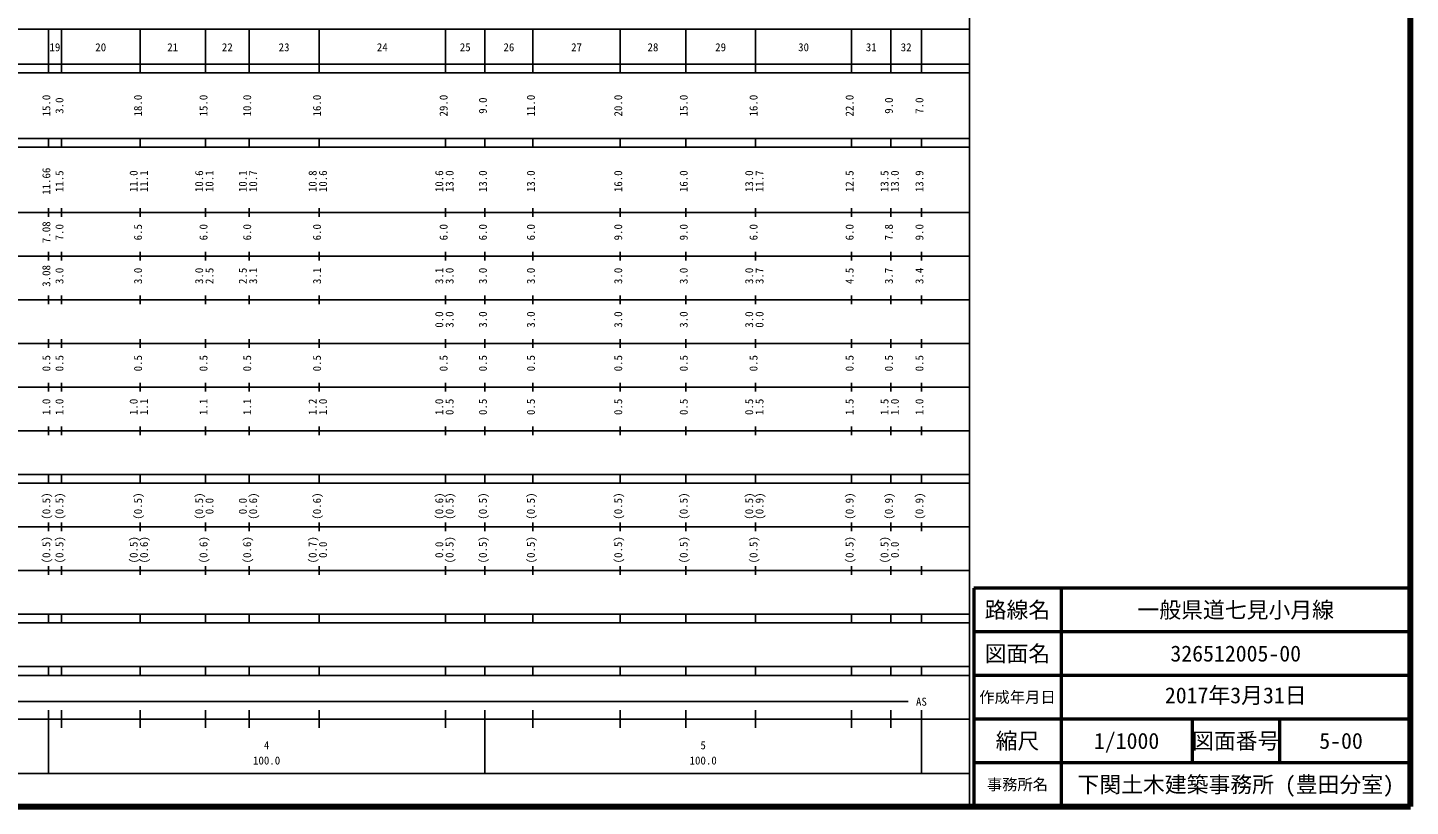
# Model space of a CAD drawing. Units: millimetres on the paper, enlarged 1000 times. Extents: x 40000 to 680000, y 20000 to 380000.
# Drawn here: x 363260 to 680000, y 20000 to 198357 of the extents above; entities that cross this region are included whole.
import ezdxf
from ezdxf.enums import TextEntityAlignment as Align

# ---------------------------------------------------------------- set-up
doc = ezdxf.new("R2010")
doc.units = ezdxf.units.MM
doc.header["$LTSCALE"] = 1000
for name, color, linetype, lineweight in [('M-TTL', 2, 'Continuous', 140), ('M-TTL-BAND', 7, 'Continuous', 25), ('M-TTL-FRAM', 2, 'Continuous', 50), ('M-TTL-LINE', 7, 'Continuous', 50)]:
    doc.layers.add(name, color=color, linetype=linetype, lineweight=lineweight)
doc.layers.add('M-TTL-TXT', color=7, linetype='Continuous')
doc.styles.add('ＭＳ ゴシック', font='')
doc.styles.get('ＭＳ ゴシック').set_extended_font_data('MS Gothic')

msp = doc.modelspace()

# ---------------------------------------------------------------- linework, layer by layer
at = {"layer": 'M-TTL'}
for p, q in [((680000, 20000), (680000, 380000)), ((40000, 20000), (680000, 20000))]:
    msp.add_line(p, q, dxfattribs=at)
at = {"layer": 'M-TTL-BAND'}
for p, q in [((579000, 20000), (579000, 370000)), ((68000, 198000), (579000, 198000)), ((368000, 188000), (368000, 198000)), ((371000, 188000), (371000, 198000)), ((389000, 188000), (389000, 198000)), ((404000, 188000), (404000, 198000)), ((414000, 188000), (414000, 198000)), ((430000, 188000), (430000, 198000)), ((459000, 188000), (459000, 198000)), ((468000, 188000), (468000, 198000)), ((479000, 188000), (479000, 198000)), ((499000, 188000), (499000, 198000)), ((514000, 188000), (514000, 198000)), ((530000, 188000), (530000, 198000)), ((552000, 188000), (552000, 198000)), ((561000, 188000), (561000, 198000)), ((568000, 188000), (568000, 198000)), ((40000, 190000), (579000, 190000)), ((40000, 188000), (579000, 188000)), ((40000, 173000), (579000, 173000)), ((368000, 171000), (368000, 173000)), ((371000, 171000), (371000, 173000)), ((389000, 171000), (389000, 173000)), ((404000, 171000), (404000, 173000)), ((414000, 171000), (414000, 173000)), ((430000, 171000), (430000, 173000)), ((459000, 171000), (459000, 173000)), ((468000, 171000), (468000, 173000)), ((479000, 171000), (479000, 173000)), ((499000, 171000), (499000, 173000)), ((514000, 171000), (514000, 173000)), ((530000, 171000), (530000, 173000)), ((552000, 171000), (552000, 173000)), ((561000, 171000), (561000, 173000)), ((568000, 171000), (568000, 173000)), ((40000, 171000), (579000, 171000)), ((40000, 156000), (579000, 156000)), ((368000, 155000), (368000, 157000)), ((371000, 155000), (371000, 157000)), ((389000, 155000), (389000, 157000)), ((404000, 155000), (404000, 157000)), ((414000, 155000), (414000, 157000)), ((430000, 155000), (430000, 157000)), ((459000, 155000), (459000, 157000)), ((468000, 155000), (468000, 157000)), ((479000, 155000), (479000, 157000)), ((499000, 155000), (499000, 157000)), ((514000, 155000), (514000, 157000)), ((530000, 155000), (530000, 157000)), ((552000, 155000), (552000, 157000)), ((561000, 155000), (561000, 157000)), ((568000, 155000), (568000, 157000)), ((46000, 146000), (579000, 146000)), ((368000, 145000), (368000, 147000)), ((371000, 145000), (371000, 147000)), ((389000, 145000), (389000, 147000)), ((404000, 145000), (404000, 147000)), ((414000, 145000), (414000, 147000)), ((430000, 145000), (430000, 147000)), ((459000, 145000), (459000, 147000)), ((468000, 145000), (468000, 147000)), ((479000, 145000), (479000, 147000)), ((499000, 145000), (499000, 147000)), ((514000, 145000), (514000, 147000)), ((530000, 145000), (530000, 147000)), ((552000, 145000), (552000, 147000)), ((561000, 145000), (561000, 147000)), ((568000, 145000), (568000, 147000)), ((368000, 135000), (368000, 137000)), ((371000, 135000), (371000, 137000)), ((389000, 135000), (389000, 137000)), ((404000, 135000), (404000, 137000)), ((414000, 135000), (414000, 137000)), ((430000, 135000), (430000, 137000)), ((459000, 135000), (459000, 137000)), ((468000, 135000), (468000, 137000)), ((479000, 135000), (479000, 137000)), ((499000, 135000), (499000, 137000)), ((514000, 135000), (514000, 137000)), ((530000, 135000), (530000, 137000)), ((552000, 135000), (552000, 137000)), ((561000, 135000), (561000, 137000)), ((568000, 135000), (568000, 137000)), ((52000, 136000), (579000, 136000)), ((368000, 125000), (368000, 127000)), ((371000, 125000), (371000, 127000)), ((389000, 125000), (389000, 127000)), ((404000, 125000), (404000, 127000)), ((414000, 125000), (414000, 127000)), ((430000, 125000), (430000, 127000)), ((459000, 125000), (459000, 127000)), ((468000, 125000), (468000, 127000)), ((479000, 125000), (479000, 127000)), ((499000, 125000), (499000, 127000)), ((514000, 125000), (514000, 127000)), ((530000, 125000), (530000, 127000)), ((552000, 125000), (552000, 127000)), ((561000, 125000), (561000, 127000)), ((568000, 125000), (568000, 127000)), ((46000, 126000), (579000, 126000)), ((52000, 116000), (579000, 116000)), ((368000, 115000), (368000, 117000)), ((371000, 115000), (371000, 117000)), ((389000, 115000), (389000, 117000)), ((404000, 115000), (404000, 117000)), ((414000, 115000), (414000, 117000)), ((430000, 115000), (430000, 117000)), ((459000, 115000), (459000, 117000)), ((468000, 115000), (468000, 117000)), ((479000, 115000), (479000, 117000)), ((499000, 115000), (499000, 117000)), ((514000, 115000), (514000, 117000)), ((530000, 115000), (530000, 117000)), ((552000, 115000), (552000, 117000)), ((561000, 115000), (561000, 117000)), ((568000, 115000), (568000, 117000)), ((46000, 106000), (579000, 106000)), ((368000, 105000), (368000, 107000)), ((371000, 105000), (371000, 107000)), ((389000, 105000), (389000, 107000)), ((404000, 105000), (404000, 107000)), ((414000, 105000), (414000, 107000)), ((430000, 105000), (430000, 107000)), ((459000, 105000), (459000, 107000)), ((468000, 105000), (468000, 107000)), ((479000, 105000), (479000, 107000)), ((499000, 105000), (499000, 107000)), ((514000, 105000), (514000, 107000)), ((530000, 105000), (530000, 107000)), ((552000, 105000), (552000, 107000)), ((561000, 105000), (561000, 107000)), ((568000, 105000), (568000, 107000)), ((40000, 96000), (579000, 96000)), ((368000, 94000), (368000, 96000)), ((371000, 94000), (371000, 96000)), ((389000, 94000), (389000, 96000)), ((404000, 94000), (404000, 96000)), ((414000, 94000), (414000, 96000)), ((430000, 94000), (430000, 96000)), ((459000, 94000), (459000, 96000)), ((468000, 94000), (468000, 96000)), ((479000, 94000), (479000, 96000)), ((499000, 94000), (499000, 96000)), ((514000, 94000), (514000, 96000)), ((530000, 94000), (530000, 96000)), ((552000, 94000), (552000, 96000)), ((561000, 94000), (561000, 96000)), ((568000, 94000), (568000, 96000)), ((40000, 94000), (579000, 94000)), ((49000, 84000), (579000, 84000)), ((368000, 83000), (368000, 85000)), ((371000, 83000), (371000, 85000)), ((389000, 83000), (389000, 85000)), ((404000, 83000), (404000, 85000)), ((414000, 83000), (414000, 85000)), ((430000, 83000), (430000, 85000)), ((459000, 83000), (459000, 85000)), ((468000, 83000), (468000, 85000)), ((479000, 83000), (479000, 85000)), ((499000, 83000), (499000, 85000)), ((514000, 83000), (514000, 85000)), ((530000, 83000), (530000, 85000)), ((552000, 83000), (552000, 85000)), ((561000, 83000), (561000, 85000)), ((568000, 83000), (568000, 85000)), ((40000, 74000), (579000, 74000)), ((368000, 73000), (368000, 75000)), ((371000, 73000), (371000, 75000)), ((389000, 73000), (389000, 75000)), ((404000, 73000), (404000, 75000)), ((414000, 73000), (414000, 75000)), ((430000, 73000), (430000, 75000)), ((459000, 73000), (459000, 75000)), ((468000, 73000), (468000, 75000)), ((479000, 73000), (479000, 75000)), ((499000, 73000), (499000, 75000)), ((514000, 73000), (514000, 75000)), ((530000, 73000), (530000, 75000)), ((552000, 73000), (552000, 75000)), ((561000, 73000), (561000, 75000)), ((568000, 73000), (568000, 75000)), ((40000, 64000), (579000, 64000)), ((368000, 62000), (368000, 64000)), ((371000, 62000), (371000, 64000)), ((389000, 62000), (389000, 64000)), ((404000, 62000), (404000, 64000)), ((414000, 62000), (414000, 64000)), ((430000, 62000), (430000, 64000)), ((459000, 62000), (459000, 64000)), ((468000, 62000), (468000, 64000)), ((479000, 62000), (479000, 64000)), ((499000, 62000), (499000, 64000)), ((514000, 62000), (514000, 64000)), ((530000, 62000), (530000, 64000)), ((552000, 62000), (552000, 64000)), ((561000, 62000), (561000, 64000)), ((568000, 62000), (568000, 64000)), ((40000, 62000), (579000, 62000)), ((40000, 52000), (579000, 52000)), ((368000, 50000), (368000, 52000)), ((371000, 50000), (371000, 52000)), ((389000, 50000), (389000, 52000)), ((404000, 50000), (404000, 52000)), ((414000, 50000), (414000, 52000)), ((430000, 50000), (430000, 52000)), ((459000, 50000), (459000, 52000)), ((468000, 50000), (468000, 52000)), ((479000, 50000), (479000, 52000)), ((499000, 50000), (499000, 52000)), ((514000, 50000), (514000, 52000)), ((530000, 50000), (530000, 52000)), ((552000, 50000), (552000, 52000)), ((561000, 50000), (561000, 52000)), ((568000, 50000), (568000, 52000)), ((40000, 50000), (579000, 50000)), ((71000, 44000), (565000, 44000)), ((368000, 27500), (368000, 42000)), ((371000, 38000), (371000, 42000)), ((389000, 38000), (389000, 42000)), ((404000, 38000), (404000, 42000)), ((414000, 38000), (414000, 42000)), ((430000, 38000), (430000, 42000)), ((459000, 38000), (459000, 42000)), ((468000, 27500), (468000, 42000)), ((479000, 38000), (479000, 42000)), ((499000, 38000), (499000, 42000)), ((514000, 38000), (514000, 42000)), ((530000, 38000), (530000, 42000)), ((552000, 38000), (552000, 42000)), ((561000, 38000), (561000, 42000)), ((568000, 27500), (568000, 42000)), ((40000, 40000), (579000, 40000)), ((68000, 27500), (579000, 27500))]:
    msp.add_line(p, q, dxfattribs=at)
at = {"layer": 'M-TTL-FRAM'}
for p, q in [((680000, 70000), (580000, 70000)), ((580000, 70000), (580000, 20000))]:
    msp.add_line(p, q, dxfattribs=at)
at = {"layer": 'M-TTL-LINE'}
for p, q in [((600000, 70000), (600000, 20000)), ((680000, 60000), (580000, 60000)), ((680000, 50000), (580000, 50000)), ((680000, 40000), (580000, 40000)), ((630000, 40000), (630000, 30000)), ((650000, 40000), (650000, 30000)), ((680000, 30000), (580000, 30000))]:
    msp.add_line(p, q, dxfattribs=at)

# ---------------------------------------------------------------- texts
at = {"layer": 'M-TTL-BAND', "style": 'ＭＳ ゴシック'}
for s, p in [('19', (369500, 192405)), ('20', (380000, 192405)), ('21', (396500, 192405)), ('22', (409000, 192405)), ('23', (422000, 192405)), ('24', (444500, 192405)), ('25', (463500, 192405)), ('26', (473500, 192405)), ('27', (489000, 192405)), ('28', (506500, 192405)), ('29', (522000, 192405)), ('30', (541000, 192405)), ('31', (556500, 192405)), ('32', (564500, 192405)), ('AS', (568000, 42500)), ('4', (418000, 32523)), ('5', (518000, 32523)), ('100.0', (418000, 29033)), ('100.0', (518000, 29033))]:
    msp.add_text(s, height=1833, dxfattribs=at).set_placement(p, align=Align.BOTTOM_CENTER)
for s, p in [('15.0', (369000, 180500)), ('3.0', (372000, 180500)), ('18.0', (390000, 180500)), ('15.0', (405000, 180500)), ('10.0', (415000, 180500)), ('16.0', (431000, 180500)), ('29.0', (460000, 180500)), ('9.0', (469000, 180500)), ('11.0', (480000, 180500)), ('20.0', (500000, 180500)), ('15.0', (515000, 180500)), ('16.0', (531000, 180500)), ('22.0', (553000, 180500)), ('9.0', (562000, 180500)), ('7.0', (569000, 180500)), ('11.66', (369000, 163174)), ('11.5', (372000, 163174)), ('11.0', (389000, 163174)), ('11.1', (391370, 163174)), ('10.6', (404000, 163174)), ('10.1', (406370, 163174)), ('10.1', (414000, 163174)), ('10.7', (416370, 163174)), ('10.8', (430000, 163174)), ('10.6', (432370, 163174)), ('10.6', (459000, 163174)), ('13.0', (461370, 163174)), ('13.0', (469000, 163174)), ('13.0', (480000, 163174)), ('16.0', (500000, 163174)), ('16.0', (515000, 163174)), ('13.0', (530000, 163174)), ('11.7', (532370, 163174)), ('12.5', (553000, 163174)), ('13.5', (561000, 163174)), ('13.0', (563370, 163174)), ('13.9', (569000, 163174)), ('7.08', (369000, 151500)), ('7.0', (372000, 151500)), ('6.5', (390000, 151500)), ('6.0', (405000, 151500)), ('6.0', (415000, 151500)), ('6.0', (431000, 151500)), ('6.0', (460000, 151500)), ('6.0', (469000, 151500)), ('6.0', (480000, 151500)), ('9.0', (500000, 151500)), ('9.0', (515000, 151500)), ('6.0', (531000, 151500)), ('6.0', (553000, 151500)), ('7.8', (562000, 151500)), ('9.0', (569000, 151500)), ('3.08', (369000, 141500)), ('3.0', (372000, 141500)), ('3.0', (390000, 141500)), ('3.0', (404000, 141500)), ('2.5', (406370, 141500)), ('2.5', (414000, 141500)), ('3.1', (416370, 141500)), ('3.1', (431000, 141500)), ('3.1', (459000, 141500)), ('3.0', (461370, 141500)), ('3.0', (469000, 141500)), ('3.0', (480000, 141500)), ('3.0', (500000, 141500)), ('3.0', (515000, 141500)), ('3.0', (530000, 141500)), ('3.7', (532370, 141500)), ('4.5', (553000, 141500)), ('3.7', (562000, 141500)), ('3.4', (569000, 141500)), ('0.0', (459000, 131500)), ('3.0', (461370, 131500)), ('3.0', (469000, 131500)), ('3.0', (480000, 131500)), ('3.0', (500000, 131500)), ('3.0', (515000, 131500)), ('3.0', (530000, 131500)), ('0.0', (532370, 131500)), ('0.5', (369000, 121500)), ('0.5', (372000, 121500)), ('0.5', (390000, 121500)), ('0.5', (405000, 121500)), ('0.5', (415000, 121500)), ('0.5', (431000, 121500)), ('0.5', (460000, 121500)), ('0.5', (469000, 121500)), ('0.5', (480000, 121500)), ('0.5', (500000, 121500)), ('0.5', (515000, 121500)), ('0.5', (531000, 121500)), ('0.5', (553000, 121500)), ('0.5', (562000, 121500)), ('0.5', (569000, 121500)), ('1.0', (369000, 111500)), ('1.0', (372000, 111500)), ('1.0', (389000, 111500)), ('1.1', (391370, 111500)), ('1.1', (405000, 111500)), ('1.1', (415000, 111500)), ('1.2', (430000, 111500)), ('1.0', (432370, 111500)), ('1.0', (459000, 111500)), ('0.5', (461370, 111500)), ('0.5', (469000, 111500)), ('0.5', (480000, 111500)), ('0.5', (500000, 111500)), ('0.5', (515000, 111500)), ('0.5', (530000, 111500)), ('1.5', (532370, 111500)), ('1.5', (553000, 111500)), ('1.5', (561000, 111500)), ('1.0', (563370, 111500)), ('1.0', (569000, 111500)), ('(0.5)', (369000, 88764)), ('(0.5)', (372000, 88764)), ('(0.5)', (390000, 88764)), ('(0.5)', (404000, 88764)), ('0.0', (406370, 88764)), ('0.0', (414000, 88764)), ('(0.6)', (416370, 88764)), ('(0.6)', (431000, 88764)), ('(0.6)', (459000, 88764)), ('(0.5)', (461370, 88764)), ('(0.5)', (469000, 88764)), ('(0.5)', (480000, 88764)), ('(0.5)', (500000, 88764)), ('(0.5)', (515000, 88764)), ('(0.5)', (530000, 88764)), ('(0.9)', (532370, 88764)), ('(0.9)', (553000, 88764)), ('(0.9)', (562000, 88764)), ('(0.9)', (569000, 88764)), ('(0.5)', (369000, 78764)), ('(0.5)', (372000, 78764)), ('(0.5)', (389000, 78764)), ('(0.6)', (391370, 78764)), ('(0.6)', (405000, 78764)), ('(0.6)', (415000, 78764)), ('(0.7)', (430000, 78764)), ('0.0', (432370, 78764)), ('0.0', (459000, 78764)), ('(0.5)', (461370, 78764)), ('(0.5)', (469000, 78764)), ('(0.5)', (480000, 78764)), ('(0.5)', (500000, 78764)), ('(0.5)', (515000, 78764)), ('(0.5)', (531000, 78764)), ('(0.5)', (553000, 78764)), ('(0.5)', (561000, 78764)), ('0.0', (563370, 78764))]:
    msp.add_text(s, height=1833, rotation=90, dxfattribs=at).set_placement(p, align=Align.BOTTOM_CENTER)
at = {"layer": 'M-TTL-TXT', "style": 'ＭＳ ゴシック'}
for s, height, p in [('路線名', 3666, (590000, 65000)), ('路線名', 3666, (590000, 65000)), ('一般県道七見小月線', 3666, (640000, 65000)), ('図面名', 3666, (590000, 55000)), ('図面名', 3666, (590000, 55000)), ('326512005-00', 3666, (640000, 55000)), ('作成年月日', 2566, (590000, 45000)), ('作成年月日', 2566, (590000, 45000)), ('縮尺', 3666, (590000, 35000)), ('縮尺', 3666, (590000, 35000)), ('1/1000', 3666, (615000, 35000)), ('図面番号', 3666, (640000, 35000)), ('図面番号', 3666, (640000, 35000)), ('5-00', 3666, (664125, 35000)), ('事務所名', 2566, (590000, 25000)), ('事務所名', 2566, (590000, 25000)), ('下関土木建築事務所 (豊田分室)', 3666, (640000, 25000))]:
    msp.add_text(s, height=height, dxfattribs=at).set_placement(p, align=Align.MIDDLE_CENTER)
msp.add_text('2017年3月31日', height=3666, dxfattribs=at).set_placement((640000, 42500), align=Align.BOTTOM_CENTER)

doc.saveas('drawing.dxf')
